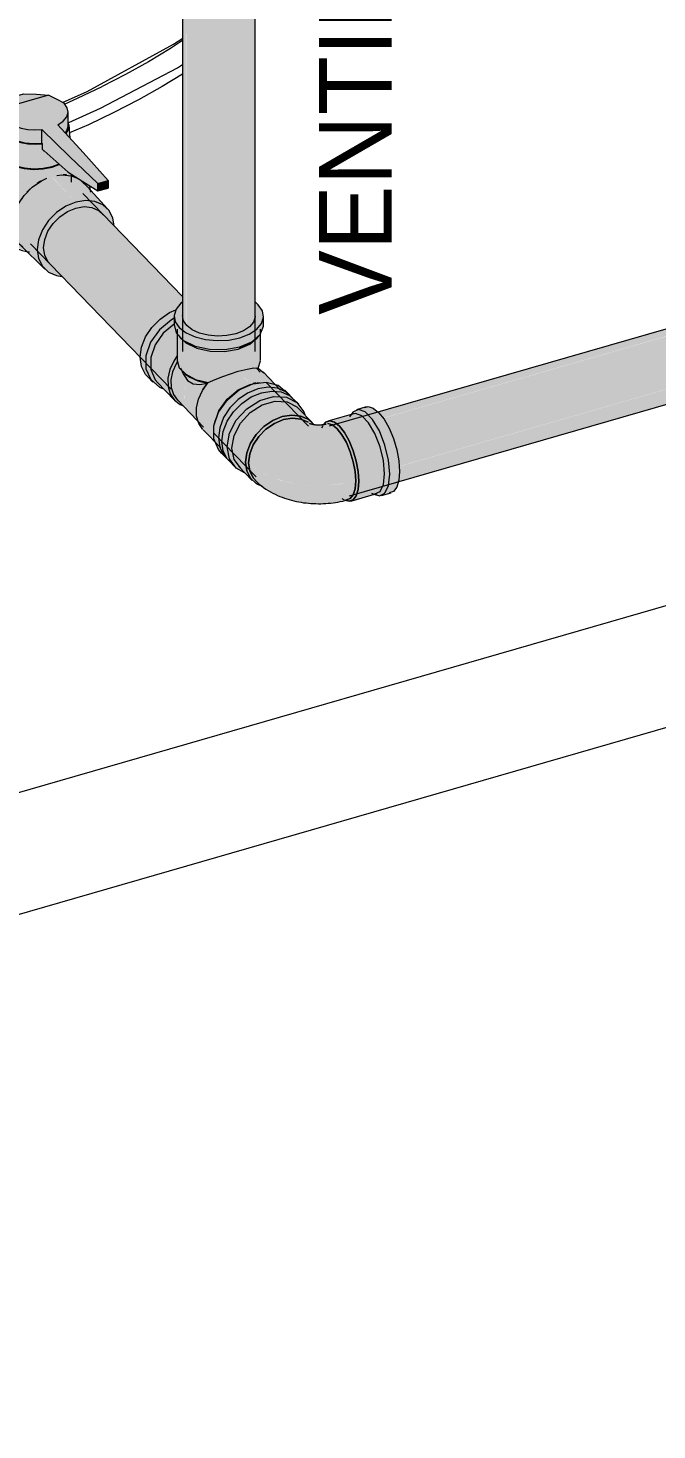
# Model space of a CAD drawing. Header units: metres. Extents: x -0.9 to 62, y -37.3 to 60.
# Drawn here: x 35.05 to 35.483, y 41.475 to 42.44 of the extents above; entities that cross this region are included whole.
import ezdxf

# ---------------------------------------------------------------- set-up
doc = ezdxf.new("R2010")
doc.units = ezdxf.units.M
doc.layers.add('A-FLOR', color=7, linetype='Continuous', lineweight=9, true_color=0x007f00)
for name, color, linetype, lineweight in [('G-ANNO-TEXT', 7, 'Continuous', 5), ('P-PIPE', 7, 'Continuous', 5), ('P-SANR-FIXT', 7, 'Continuous', 5)]:
    doc.layers.add(name, color=color, linetype=linetype, lineweight=lineweight)
doc.styles.add('Century Gothic_2', font='GOTHIC.TTF', dxfattribs={"height": 0.05})

# ---------------------------------------------------------------- blocks, each defined once
blk = doc.blocks.new('Joelho 45_90 - Agua Fria_Soldavel - MEP - Tigre - Standard-V36-3D_DT_05')
at = {"layer": 'P-PIPE', "true_color": 0x69503c}
for points in [[(12.17727, 42.15183), (12.17891, 42.16111), (12.18432, 42.17097), (12.19086, 42.17806), (12.19973, 42.18369), (12.20949, 42.1864), (12.2186, 42.18564), (12.22459, 42.18291), (12.21978, 42.18725), (12.2136, 42.18964), (12.207, 42.19006), (12.2006, 42.18893), (12.19386, 42.18613), (12.18645, 42.18077), (12.18136, 42.17542), (12.17734, 42.16923), (12.17455, 42.16136), (12.17376, 42.15546), (12.17709, 42.15202)], [(12.18053, 42.15092), (12.18221, 42.15986), (12.18645, 42.16805), (12.19386, 42.17578), (12.20145, 42.1806), (12.21075, 42.18312), (12.21907, 42.1824), (12.22562, 42.1789), (12.23037, 42.17396), (12.22967, 42.17632), (12.22525, 42.18228), (12.21757, 42.18595), (12.20917, 42.18642), (12.19958, 42.18359), (12.19048, 42.17765), (12.18319, 42.16939), (12.17876, 42.16028), (12.17749, 42.15177), (12.18032, 42.15098)], [(12.18988, 42.14126), (12.19079, 42.14783), (12.19386, 42.15513), (12.19801, 42.16109), (12.2026, 42.16573), (12.20949, 42.17021), (12.21521, 42.17257), (12.22273, 42.17355), (12.2283, 42.17283), (12.23336, 42.1705), (12.23297, 42.17125), (12.22517, 42.17932), (12.21784, 42.18272), (12.20949, 42.18292), (12.20145, 42.1806), (12.19295, 42.1751), (12.18609, 42.16736), (12.18205, 42.15956), (12.18053, 42.15092), (12.18941, 42.14174)], [(12.28925, 42.13298), (12.29588, 42.1349), (12.295, 42.14415), (12.29377, 42.15039), (12.29138, 42.15814), (12.28754, 42.16666), (12.28459, 42.17159), (12.28113, 42.1758), (12.27737, 42.1786), (12.27431, 42.17949), (12.2677, 42.17756), (12.27263, 42.17551), (12.27799, 42.16957), (12.28206, 42.16271), (12.28588, 42.15301), (12.28842, 42.14225), (12.28923, 42.13323)], [(12.192, 42.14082), (12.19317, 42.14783), (12.19595, 42.15423), (12.19958, 42.15949), (12.20416, 42.16409), (12.20988, 42.16796), (12.21711, 42.17068), (12.22221, 42.17152), (12.22845, 42.17073), (12.2346, 42.16772), (12.2355, 42.16741), (12.23655, 42.16748), (12.23267, 42.17092), (12.22787, 42.17302), (12.22093, 42.17351), (12.21446, 42.17226), (12.20757, 42.16913), (12.202, 42.16514), (12.1973, 42.16037), (12.19282, 42.15306), (12.19064, 42.14694), (12.18988, 42.14126), (12.19075, 42.14108)], [(12.24534, 42.12508), (12.25784, 42.12664), (12.26573, 42.12841), (12.26489, 42.13695), (12.26345, 42.1435), (12.26149, 42.14958), (12.25858, 42.15608), (12.25517, 42.16155), (12.25235, 42.16481), (12.24975, 42.16688), (12.24627, 42.16771), (12.23967, 42.16699), (12.23497, 42.16749), (12.23121, 42.16952), (12.22787, 42.17093), (12.22176, 42.17144), (12.21483, 42.17001), (12.20865, 42.16715), (12.20385, 42.16383), (12.19852, 42.15814), (12.19522, 42.15312), (12.19282, 42.14694), (12.192, 42.14082), (12.19848, 42.13563), (12.207, 42.13122), (12.21644, 42.12804), (12.22626, 42.12604), (12.23519, 42.1251), (12.24158, 42.12509)], [(12.26794, 42.12812), (12.26723, 42.13612), (12.26565, 42.14362), (12.26401, 42.14914), (12.26038, 42.15733), (12.25756, 42.16211), (12.25432, 42.16612), (12.25107, 42.16872), (12.24784, 42.16966), (12.24506, 42.16871), (12.24441, 42.16744), (12.24669, 42.16777), (12.25016, 42.16655), (12.25378, 42.16331), (12.257, 42.1589), (12.26004, 42.15307), (12.26218, 42.14775), (12.26415, 42.14087), (12.26544, 42.13266), (12.26583, 42.1284), (12.26748, 42.12818)], [(12.26794, 42.12812), (12.28561, 42.13323), (12.28471, 42.14268), (12.28176, 42.15371), (12.27855, 42.16155), (12.27425, 42.1686), (12.26989, 42.17311), (12.26551, 42.17477), (12.24784, 42.16966), (12.25151, 42.16837), (12.25454, 42.16595), (12.25801, 42.16155), (12.2618, 42.15445), (12.26428, 42.14822), (12.26623, 42.1415), (12.26748, 42.1348), (12.26782, 42.12988)], [(12.28925, 42.13298), (12.28838, 42.14268), (12.28522, 42.15471), (12.28114, 42.16426), (12.2772, 42.17079), (12.27221, 42.17584), (12.26768, 42.17757), (12.26373, 42.17561), (12.26281, 42.17399), (12.26551, 42.17477), (12.26989, 42.1731), (12.27454, 42.1683), (12.27949, 42.15946), (12.28248, 42.15189), (12.2849, 42.14123), (12.28561, 42.13323), (12.28838, 42.13304)], [(12.18363, 42.13712), (12.1788, 42.14403), (12.17709, 42.15202), (12.17382, 42.15509), (12.17469, 42.14906), (12.17786, 42.14316), (12.18354, 42.13722)], [(12.1894, 42.1342), (12.18532, 42.13875), (12.18205, 42.14316), (12.18032, 42.15098), (12.17727, 42.15182), (12.1793, 42.14297), (12.18389, 42.13699), (12.18825, 42.13479)], [(12.19328, 42.13024), (12.19075, 42.1353), (12.18988, 42.14126), (12.18057, 42.15072), (12.18205, 42.14316), (12.18667, 42.13699), (12.19314, 42.13038)], [(12.20179, 42.12447), (12.19692, 42.12871), (12.19491, 42.131), (12.19269, 42.13607), (12.192, 42.14082), (12.18991, 42.14107), (12.19081, 42.13517), (12.19386, 42.12969), (12.1973, 42.12644), (12.2015, 42.1246)], [(12.24031, 42.1127), (12.25151, 42.11365), (12.26124, 42.11591), (12.26201, 42.11618), (12.26409, 42.11899), (12.26539, 42.12417), (12.26555, 42.12837), (12.25584, 42.1262), (12.24534, 42.12508), (12.23217, 42.12538), (12.22176, 42.12682), (12.2143, 42.12853), (12.20401, 42.13258), (12.19726, 42.13648), (12.192, 42.14082), (12.19311, 42.1346), (12.19575, 42.12986), (12.20075, 42.12531), (12.20586, 42.12158), (12.21119, 42.11877), (12.21641, 42.11662), (12.22604, 42.11408), (12.23062, 42.11333), (12.23676, 42.1128), (12.24, 42.11271)], [(12.26124, 42.11426), (12.27891, 42.11938), (12.28248, 42.12105), (12.28481, 42.12586), (12.28561, 42.13323), (12.26794, 42.12812), (12.2673, 42.12179), (12.26573, 42.11745), (12.26401, 42.11521), (12.26201, 42.11453)], [(12.28206, 42.11811), (12.28594, 42.12003), (12.28847, 42.12592), (12.28925, 42.13298), (12.28559, 42.13298), (12.28481, 42.12586), (12.28243, 42.12103), (12.27891, 42.11938), (12.2815, 42.11834)], [(12.28206, 42.11811), (12.29167, 42.12105), (12.29395, 42.12402), (12.29548, 42.12995), (12.29588, 42.1349), (12.28925, 42.13298), (12.28829, 42.12488), (12.28588, 42.11991), (12.28248, 42.11831)], [(12.26124, 42.11426), (12.26407, 42.11528), (12.26634, 42.11862), (12.26757, 42.12346), (12.26794, 42.12812), (12.26571, 42.12812), (12.26512, 42.12238), (12.26357, 42.1182), (12.26191, 42.11614), (12.25878, 42.11498), (12.26038, 42.11451)]]:
    blk.add_hatch(color=27, dxfattribs=at).paths.add_polyline_path(points)
at = {"layer": 'P-PIPE'}
for p, q in [((12.22654, 42.18108), (12.22304, 42.18471)), ((12.23579, 42.16851), (12.22644, 42.17817)), ((12.27295, 42.1793), (12.26632, 42.17738)), ((12.26426, 42.1746), (12.24658, 42.16948)), ((12.26326, 42.17504), (12.26141, 42.17242)), ((12.24311, 42.1663), (12.24221, 42.16459)), ((12.17885, 42.14193), (12.18236, 42.13831)), ((12.18527, 42.13832), (12.19462, 42.12866)), ((12.28341, 42.1183), (12.29004, 42.12022)), ((12.25619, 42.11625), (12.25787, 42.11528)), ((12.2625, 42.11444), (12.28018, 42.11955)), ((12.2766, 42.11987), (12.27958, 42.11865))]:
    blk.add_line(p, q, dxfattribs=at)
for points in [[(12.17376, 42.15546, 0), (12.17469, 42.16239, 0), (12.1774, 42.16939, 0), (12.18172, 42.17597, 0), (12.18735, 42.18169, 0), (12.19391, 42.18616, 0), (12.20094, 42.18907, 0), (12.20798, 42.19023, 0), (12.21453, 42.18955, 0), (12.22016, 42.18709, 0), (12.22443, 42.18306, 0)], [(12.17727, 42.15183, 0), (12.17891, 42.16111, 0), (12.18363, 42.17022, 0), (12.19086, 42.17806, 0), (12.19973, 42.18369, 0), (12.20917, 42.18642, 0), (12.21804, 42.18593, 0), (12.22527, 42.18227, 0), (12.22999, 42.17589, 0), (12.23066, 42.1741, 0)], [(12.18053, 42.15092, 0), (12.18205, 42.15956, 0), (12.18645, 42.16805, 0), (12.19319, 42.17536, 0), (12.20145, 42.1806, 0), (12.21025, 42.18314, 0), (12.21851, 42.18268, 0), (12.22525, 42.17928, 0), (12.22678, 42.17781, 0)], [(12.27201, 42.17891, 0), (12.27431, 42.17949, 0), (12.27777, 42.17848, 0), (12.2815, 42.17551, 0), (12.28522, 42.17079, 0), (12.28869, 42.16463, 0), (12.29167, 42.15746, 0), (12.29395, 42.14977, 0), (12.29539, 42.14207, 0), (12.29588, 42.1349, 0)], [(12.18988, 42.14126, 0), (12.19075, 42.14772, 0), (12.19328, 42.15423, 0), (12.1973, 42.16037, 0), (12.20254, 42.1657, 0), (12.20865, 42.16986, 0), (12.21521, 42.17257, 0), (12.22176, 42.17365, 0), (12.22787, 42.17302, 0), (12.23311, 42.17073, 0), (12.23689, 42.16725, 0)], [(12.23692, 42.1672, 0), (12.23311, 42.17073, 0), (12.22787, 42.17302, 0), (12.22176, 42.17365, 0), (12.21521, 42.17257, 0), (12.20865, 42.16986, 0), (12.20254, 42.1657, 0), (12.1973, 42.16037, 0), (12.19328, 42.15423, 0), (12.19075, 42.14772, 0), (12.18988, 42.14126, 0)], [(12.23297, 42.16874, 0), (12.228, 42.17092, 0), (12.22221, 42.17152, 0), (12.216, 42.1705, 0), (12.20979, 42.16792, 0), (12.204, 42.16398, 0), (12.19903, 42.15893, 0), (12.19522, 42.15312, 0), (12.19282, 42.14694, 0), (12.192, 42.14082, 0)], [(12.192, 42.14082, 0), (12.19282, 42.14694, 0), (12.19522, 42.15312, 0), (12.19903, 42.15893, 0), (12.204, 42.16398, 0), (12.20979, 42.16792, 0), (12.216, 42.1705, 0), (12.22221, 42.17152, 0), (12.228, 42.17092, 0), (12.23297, 42.16874, 0)], [(12.24391, 42.16756, 0), (12.24506, 42.16871, 0), (12.24784, 42.16966, 0), (12.25107, 42.16872, 0), (12.25454, 42.16595, 0), (12.25801, 42.16155, 0), (12.26124, 42.15582, 0), (12.26401, 42.14914, 0), (12.26614, 42.14197, 0), (12.26748, 42.1348, 0), (12.26794, 42.12812, 0)], [(12.26794, 42.12812, 0), (12.26748, 42.1348, 0), (12.26614, 42.14197, 0), (12.26401, 42.14914, 0), (12.26124, 42.15582, 0), (12.25801, 42.16155, 0), (12.25454, 42.16595, 0), (12.25107, 42.16872, 0), (12.24784, 42.16966, 0), (12.24506, 42.16871, 0), (12.24395, 42.1676, 0)], [(12.28925, 42.13298, 0), (12.28838, 42.14268, 0), (12.28588, 42.15301, 0), (12.28206, 42.16271, 0), (12.27737, 42.17062, 0), (12.27237, 42.17578, 0), (12.26768, 42.17757, 0), (12.26385, 42.17577, 0), (12.26326, 42.17504, 0)], [(12.28561, 42.13323, 0), (12.28481, 42.14227, 0), (12.28248, 42.15189, 0), (12.27891, 42.16093, 0), (12.27454, 42.1683, 0), (12.26989, 42.17311, 0), (12.26551, 42.17477, 0), (12.26369, 42.17439, 0)], [(12.23386, 42.168, 0), (12.23389, 42.16799, 0), (12.23396, 42.16796, 0), (12.23408, 42.16791, 0), (12.23424, 42.16784, 0), (12.23445, 42.16777, 0), (12.23469, 42.16769, 0), (12.23497, 42.1676, 0), (12.23528, 42.16752, 0), (12.23563, 42.16743, 0), (12.236, 42.16735, 0), (12.2364, 42.16727, 0), (12.23682, 42.1672, 0), (12.23726, 42.16713, 0), (12.23772, 42.16708, 0), (12.23819, 42.16703, 0), (12.23868, 42.16699, 0), (12.23917, 42.16696, 0), (12.23967, 42.16694, 0), (12.24017, 42.16694, 0), (12.24067, 42.16694, 0), (12.24117, 42.16696, 0), (12.24167, 42.16698, 0), (12.24215, 42.16702, 0), (12.24263, 42.16707, 0), (12.24309, 42.16712, 0), (12.24353, 42.16719, 0), (12.24396, 42.16726, 0), (12.24436, 42.16733, 0), (12.24474, 42.16742, 0), (12.24509, 42.1675, 0), (12.24541, 42.16759, 0), (12.24549, 42.16761, 0)], [(12.26573, 42.12841, 0), (12.2653, 42.13474, 0), (12.26403, 42.14153, 0), (12.26201, 42.14833, 0), (12.25938, 42.15466, 0), (12.25632, 42.16009, 0), (12.25303, 42.16426, 0), (12.24975, 42.16688, 0), (12.24669, 42.16777, 0)], [(12.24669, 42.16777, 0), (12.24975, 42.16688, 0), (12.25303, 42.16426, 0), (12.25632, 42.16009, 0), (12.25938, 42.15466, 0), (12.26201, 42.14833, 0), (12.26403, 42.14153, 0), (12.2653, 42.13474, 0), (12.26573, 42.12841, 0)], [(12.17966, 42.14115, 0), (12.1774, 42.14364, 0), (12.17469, 42.14906, 0), (12.17376, 42.15546, 0)], [(12.18924, 42.13396, 0), (12.18363, 42.13712, 0), (12.17891, 42.1435, 0), (12.17727, 42.15183, 0)], [(12.18645, 42.13722, 0), (12.18205, 42.14316, 0), (12.18053, 42.15092, 0)], [(12.20173, 42.12437, 0), (12.1973, 42.12644, 0), (12.19328, 42.13024, 0), (12.19075, 42.1353, 0), (12.18988, 42.14126, 0)], [(12.18988, 42.14126, 0), (12.19075, 42.1353, 0), (12.19328, 42.13024, 0), (12.1973, 42.12644, 0), (12.20174, 42.12437, 0)], [(12.192, 42.14082, 0), (12.19282, 42.13517, 0), (12.19522, 42.13038, 0)], [(12.19802, 42.12751, 0), (12.19522, 42.13038, 0), (12.19282, 42.13517, 0), (12.192, 42.14082, 0)], [(12.27851, 42.11917, 0), (12.28206, 42.11811, 0), (12.28588, 42.11991, 0), (12.28838, 42.12508, 0), (12.28925, 42.13298, 0)], [(12.27891, 42.11938, 0), (12.28248, 42.12105, 0), (12.28481, 42.12586, 0), (12.28561, 42.13323, 0)], [(12.29588, 42.1349, 0), (12.29539, 42.12874, 0), (12.29395, 42.12402, 0), (12.29167, 42.12105, 0), (12.28869, 42.12003, 0)], [(12.19649, 42.12888, 0), (12.19794, 42.12746, 0), (12.19941, 42.12613, 0), (12.20091, 42.1249, 0), (12.20243, 42.12375, 0), (12.20397, 42.12268, 0), (12.20552, 42.12169, 0), (12.20709, 42.12076, 0), (12.20866, 42.1199, 0), (12.21025, 42.1191, 0), (12.21185, 42.11836, 0), (12.21346, 42.11767, 0), (12.21507, 42.11704, 0), (12.2167, 42.11645, 0), (12.21833, 42.11591, 0), (12.21997, 42.11542, 0), (12.22161, 42.11497, 0), (12.22327, 42.11456, 0), (12.22492, 42.11419, 0), (12.22659, 42.11386, 0), (12.22826, 42.11358, 0), (12.22993, 42.11333, 0), (12.23161, 42.11312, 0), (12.2333, 42.11295, 0), (12.23498, 42.11282, 0), (12.23667, 42.11272, 0), (12.23836, 42.11266, 0), (12.24005, 42.11264, 0), (12.24174, 42.11265, 0), (12.24342, 42.1127, 0), (12.24511, 42.11279, 0), (12.2468, 42.11292, 0), (12.24848, 42.11308, 0), (12.25016, 42.11328, 0), (12.25184, 42.11352, 0), (12.25351, 42.1138, 0), (12.25517, 42.11412, 0), (12.25683, 42.11448, 0), (12.25849, 42.11488, 0), (12.26013, 42.11532, 0), (12.26058, 42.11545, 0)], [(12.26794, 42.12812, 0), (12.26748, 42.12238, 0), (12.26614, 42.11798, 0), (12.26401, 42.11521, 0), (12.26124, 42.11426, 0), (12.2584, 42.115, 0)], [(12.2584, 42.115, 0), (12.26124, 42.11426, 0), (12.26401, 42.11521, 0), (12.26614, 42.11798, 0), (12.26748, 42.12238, 0), (12.26794, 42.12812, 0)], [(12.25938, 42.11528, 0), (12.26201, 42.11618, 0), (12.26403, 42.1188, 0), (12.2653, 42.12297, 0), (12.26573, 42.12841, 0)], [(12.26573, 42.12841, 0), (12.2653, 42.12297, 0), (12.26403, 42.1188, 0), (12.26201, 42.11618, 0), (12.25938, 42.11528, 0)]]:
    blk.add_polyline3d(points, dxfattribs=at)
blk = doc.blocks.new('Te_Reducao - Agua Fria_Soldavel - MEP - Tigre - Standard-V37-3D_DT_05')
at = {"layer": 'P-PIPE', "true_color": 0x69503c}
for points in [[(12.12472, 42.19807), (12.12149, 42.20554), (12.12149, 42.21448), (12.12471, 42.22382), (12.13116, 42.23274), (12.13946, 42.23949), (12.14086, 42.24013), (12.141, 42.24277), (12.142, 42.24599), (12.13677, 42.24357), (12.13056, 42.23913), (12.12471, 42.23279), (12.12121, 42.22744), (12.11836, 42.21942), (12.11757, 42.21351), (12.11849, 42.20712), (12.12149, 42.2014), (12.1231, 42.19974)], [(12.17046, 42.22491), (12.17845, 42.22532), (12.18597, 42.22685), (12.19287, 42.22963), (12.19764, 42.23277), (12.20098, 42.23676), (12.20232, 42.24109), (12.20157, 42.24545), (12.19877, 42.24957), (12.19657, 42.25126), (12.19654, 42.24109), (12.19548, 42.23768), (12.19252, 42.23428), (12.1886, 42.23169), (12.18328, 42.22963), (12.176, 42.22832), (12.16923, 42.22818), (12.16254, 42.22907), (12.15686, 42.23078), (12.15327, 42.23241), (12.14906, 42.23595), (12.14722, 42.23866), (12.14661, 42.2435), (12.14661, 42.25134), (12.14494, 42.24992), (12.142, 42.24599), (12.14086, 42.24233), (12.14174, 42.23777), (12.14454, 42.23374), (12.14964, 42.23), (12.15541, 42.22743), (12.16423, 42.22549), (12.16791, 42.22515)], [(12.13304, 42.19239), (12.12772, 42.19796), (12.12472, 42.20554), (12.12478, 42.21344), (12.12775, 42.22199), (12.13338, 42.22998), (12.14086, 42.23654), (12.14086, 42.24013), (12.13878, 42.23911), (12.13023, 42.23163), (12.12467, 42.22368), (12.12149, 42.21448), (12.12175, 42.20493), (12.12484, 42.19796), (12.13122, 42.19286)], [(12.17581, 42.21878), (12.18597, 42.22074), (12.18597, 42.22685), (12.17717, 42.22525), (12.17046, 42.22491), (12.16164, 42.22587), (12.15524, 42.22747), (12.14906, 42.23027), (12.14441, 42.23385), (12.14158, 42.23817), (12.14086, 42.24138), (12.141, 42.2355), (12.14261, 42.22998), (12.14781, 42.22486), (12.15636, 42.22094), (12.16558, 42.21898), (12.17552, 42.21878)], [(12.18597, 42.22057), (12.19505, 42.22472), (12.20024, 42.22951), (12.20232, 42.23554), (12.20232, 42.24109), (12.20098, 42.23676), (12.19764, 42.23277), (12.19252, 42.22939), (12.18597, 42.22685), (12.18597, 42.22074)], [(12.16419, 42.1961), (12.17527, 42.20057), (12.18499, 42.20418), (12.18499, 42.21907), (12.17424, 42.21743), (12.16419, 42.21791), (12.15547, 42.22009), (12.1485, 42.2238), (12.14296, 42.22925), (12.14307, 42.21089), (12.14474, 42.20593), (12.14898, 42.20164), (12.15636, 42.19804), (12.16404, 42.19613)], [(12.18499, 42.20379), (12.19369, 42.20576), (12.19737, 42.20607), (12.19865, 42.20608), (12.20024, 42.21112), (12.20008, 42.2291), (12.19657, 42.22566), (12.19252, 42.22227), (12.18499, 42.21878), (12.18499, 42.20418)], [(12.17552, 42.2174), (12.18499, 42.21907), (12.18597, 42.22057), (12.17552, 42.21878), (12.16419, 42.2192), (12.15467, 42.22147), (12.14754, 42.22486), (12.14959, 42.223), (12.15636, 42.21965), (12.16558, 42.2176), (12.17424, 42.21743)], [(12.18499, 42.21907), (12.19284, 42.22241), (12.19551, 42.22512), (12.1944, 42.22415), (12.18597, 42.22057)], [(12.14673, 42.18032), (12.14206, 42.18552), (12.14027, 42.1882), (12.13882, 42.19331), (12.13887, 42.19901), (12.13977, 42.20349), (12.14294, 42.21019), (12.14307, 42.21089), (12.14294, 42.21198), (12.14294, 42.21414), (12.14052, 42.21064), (12.13772, 42.20406), (12.1366, 42.19792), (12.13688, 42.19262), (12.13865, 42.18754), (12.14123, 42.18386), (12.1454, 42.1808)], [(12.15124, 42.17571), (12.14871, 42.18018), (12.14763, 42.18552), (12.14813, 42.19153), (12.15002, 42.19736), (12.1462, 42.20416), (12.14603, 42.20454), (12.14432, 42.20658), (12.14318, 42.21053), (12.14176, 42.20811), (12.13977, 42.20349), (12.13865, 42.19792), (12.13885, 42.19262), (12.14037, 42.1879), (12.14315, 42.18399), (12.15114, 42.17581)], [(12.15848, 42.19474), (12.16328, 42.19571), (12.15636, 42.1976), (12.15173, 42.19968), (12.14759, 42.20286), (12.14634, 42.20385), (12.14807, 42.20055), (12.15028, 42.1972), (12.15388, 42.19506), (12.1583, 42.19475)], [(12.15744, 42.16925), (12.1563, 42.17397), (12.15644, 42.17964), (12.15783, 42.18524), (12.16045, 42.19084), (12.16374, 42.1956), (12.15724, 42.19482), (12.15388, 42.19506), (12.15002, 42.19736), (12.14801, 42.1906), (12.14776, 42.18484), (12.14871, 42.18018), (12.15124, 42.17571), (12.15632, 42.17042)], [(12.16374, 42.1956), (12.16404, 42.19613), (12.15458, 42.19876), (12.14898, 42.20161), (12.15267, 42.19926), (12.15848, 42.1969), (12.16328, 42.19571)], [(12.16908, 42.1552), (12.16816, 42.15732), (12.16838, 42.16712), (12.16969, 42.17113), (12.1719, 42.17707), (12.17746, 42.18483), (12.18563, 42.19137), (12.19353, 42.19497), (12.18486, 42.20375), (12.17424, 42.2002), (12.16419, 42.1961), (12.15979, 42.18954), (12.15757, 42.18469), (12.15623, 42.17871), (12.15654, 42.17228), (12.15784, 42.16791), (12.16164, 42.16275), (12.16816, 42.15613)], [(12.21013, 42.1949), (12.20219, 42.20312), (12.19864, 42.20606), (12.19549, 42.20604), (12.1886, 42.20471), (12.18499, 42.20379), (12.19353, 42.19497), (12.19786, 42.19564), (12.20488, 42.19625), (12.20961, 42.19503)], [(12.16816, 42.16626), (12.17159, 42.17589), (12.17799, 42.18465), (12.18632, 42.19135), (12.19493, 42.19528), (12.19277, 42.19462), (12.18432, 42.19056), (12.17693, 42.1842), (12.17139, 42.17604), (12.16831, 42.16683)], [(12.17719, 42.14405), (12.17469, 42.14906), (12.17378, 42.15561), (12.17469, 42.16239), (12.17795, 42.17022), (12.18238, 42.17664), (12.18739, 42.18171), (12.19391, 42.18616), (12.202, 42.18924), (12.20857, 42.19016), (12.21521, 42.18925), (12.22053, 42.18673), (12.21688, 42.19001), (12.21155, 42.19219), (12.20547, 42.19281), (12.19844, 42.19166), (12.19028, 42.18798), (12.18394, 42.18335), (12.17863, 42.17767), (12.17469, 42.17143), (12.17205, 42.16395), (12.17135, 42.15742), (12.17245, 42.15112), (12.17527, 42.14587), (12.17664, 42.14458)], [(12.22197, 42.18559), (12.21645, 42.19091), (12.21196, 42.19442), (12.20345, 42.19632), (12.19515, 42.19505), (12.19853, 42.19167), (12.20633, 42.19273), (12.21263, 42.19187), (12.21808, 42.18928), (12.22188, 42.18568)]]:
    blk.add_hatch(color=27, dxfattribs=at).paths.add_polyline_path(points)
h = blk.add_hatch(color=27, dxfattribs=at)
h.paths.add_polyline_path([(12.14106, 42.18399), (12.1382, 42.1882), (12.13667, 42.19397), (12.13668, 42.19941), (12.13836, 42.20593), (12.14123, 42.21173), (12.14294, 42.21414), (12.14277, 42.22981), (12.14233, 42.23026), (12.14086, 42.23605), (12.14086, 42.23623), (12.13338, 42.22998), (12.12773, 42.22196), (12.12472, 42.21285), (12.12472, 42.20492), (12.12772, 42.19796), (12.14037, 42.18471)])
h.paths.add_polyline_path([(12.14661, 42.22575), (12.14655, 42.2259), (12.14659, 42.22576)])
h = blk.add_hatch(color=27, dxfattribs=at)
h.paths.add_polyline_path([(12.1749, 42.14623), (12.17218, 42.15165), (12.17137, 42.15887), (12.17225, 42.16515), (12.17529, 42.17257), (12.17987, 42.17922), (12.18486, 42.18429), (12.19218, 42.18907), (12.19844, 42.19166), (12.19493, 42.19528), (12.18485, 42.19038), (12.17686, 42.18335), (12.17139, 42.1756), (12.16816, 42.16626), (12.16816, 42.15732), (12.17139, 42.14985), (12.17469, 42.14644)])
h.paths.add_polyline_path([(12.16859, 42.16376), (12.16859, 42.16376), (12.1691, 42.16376)])
at = {"layer": 'P-PIPE'}
for p, q in [((12.14084, 42.24171), (12.14084, 42.23543)), ((12.20234, 42.23543), (12.20234, 42.24171)), ((12.14294, 42.23291), (12.14294, 42.21123)), ((12.14424, 42.22775), (12.14611, 42.22576)), ((12.19707, 42.22576), (12.19894, 42.22775)), ((12.20024, 42.21123), (12.20024, 42.23291)), ((12.19864, 42.20606), (12.20024, 42.21112)), ((12.12265, 42.19999), (12.12616, 42.19636)), ((12.14525, 42.20621), (12.1476, 42.20105)), ((12.14723, 42.20194), (12.15002, 42.19736)), ((12.14817, 42.20221), (12.1494, 42.20125)), ((12.20013, 42.2032), (12.1974, 42.20602)), ((12.19759, 42.20546), (12.19794, 42.20621)), ((12.19864, 42.20606), (12.20255, 42.20282)), ((12.21411, 42.19091), (12.202, 42.20342)), ((12.12907, 42.19638), (12.14118, 42.18386)), ((12.16087, 42.19152), (12.16374, 42.1956)), ((12.1624, 42.19384), (12.16218, 42.19354)), ((12.19493, 42.19534), (12.19963, 42.19603)), ((12.19682, 42.19576), (12.19528, 42.19542)), ((12.22053, 42.18729), (12.21702, 42.19092)), ((12.14306, 42.18408), (12.15208, 42.17476)), ((12.15208, 42.17476), (12.16111, 42.16543)), ((12.16904, 42.17002), (12.16865, 42.1685)), ((12.16083, 42.16357), (12.17294, 42.15105)), ((12.17283, 42.14814), (12.17634, 42.14452))]:
    blk.add_line(p, q, dxfattribs=at)
for points in [[(12.12361, 42.19908, 0), (12.12121, 42.20169, 0), (12.11849, 42.20712, 0), (12.11757, 42.21351, 0), (12.11849, 42.22045, 0), (12.12121, 42.22744, 0), (12.12553, 42.23402, 0), (12.13116, 42.23974, 0), (12.13771, 42.24421, 0), (12.14194, 42.24617, 0)], [(12.14651, 42.25143, 0), (12.14555, 42.25064, 0), (12.1422, 42.24665, 0), (12.14086, 42.24233, 0), (12.14162, 42.23796, 0), (12.14441, 42.23385, 0), (12.14906, 42.23027, 0), (12.15524, 42.22747, 0), (12.16254, 42.22564, 0), (12.17046, 42.22491, 0), (12.17845, 42.22532, 0), (12.18597, 42.22685, 0)], [(12.18597, 42.22685, 0), (12.19252, 42.22939, 0), (12.19764, 42.23277, 0), (12.20098, 42.23676, 0), (12.20232, 42.24109, 0), (12.20157, 42.24545, 0), (12.19877, 42.24957, 0), (12.19679, 42.25134, 0)], [(12.14081, 42.24036, 0), (12.13896, 42.23926, 0), (12.13078, 42.23242, 0), (12.12471, 42.22382, 0), (12.12149, 42.21448, 0), (12.12149, 42.20554, 0), (12.12472, 42.19807, 0), (12.13078, 42.19297, 0), (12.13287, 42.19207, 0)], [(12.14085, 42.23625, 0), (12.13338, 42.22998, 0), (12.12773, 42.22196, 0), (12.12472, 42.21326, 0), (12.12472, 42.20493, 0), (12.12772, 42.19796, 0), (12.12957, 42.19588, 0)], [(12.14086, 42.23605, 0), (12.14233, 42.23026, 0), (12.14732, 42.2251, 0), (12.15525, 42.22119, 0), (12.16514, 42.21899, 0), (12.17581, 42.21878, 0), (12.18597, 42.22057, 0)], [(12.18328, 42.22963, 0), (12.17717, 42.22838, 0), (12.17067, 42.22805, 0), (12.16423, 42.22865, 0), (12.1583, 42.23013, 0), (12.15327, 42.23241, 0), (12.14949, 42.23532, 0), (12.14722, 42.23866, 0), (12.14661, 42.24221, 0)], [(12.19659, 42.2417, 0), (12.19657, 42.2412, 0), (12.19548, 42.23768, 0), (12.19277, 42.23444, 0), (12.1886, 42.23169, 0), (12.18328, 42.22963, 0)], [(12.14432, 42.22811, 0), (12.14898, 42.2233, 0), (12.15636, 42.21965, 0), (12.16558, 42.2176, 0), (12.17552, 42.2174, 0), (12.18499, 42.21907, 0)], [(12.18499, 42.21907, 0), (12.19284, 42.22241, 0), (12.19813, 42.22702, 0)], [(12.18597, 42.22057, 0), (12.1944, 42.22415, 0), (12.20008, 42.2291, 0), (12.20232, 42.2348, 0), (12.20234, 42.23542, 0)], [(12.14281, 42.21421, 0), (12.14063, 42.21089, 0), (12.13793, 42.20498, 0), (12.13658, 42.19901, 0), (12.13668, 42.19331, 0), (12.1382, 42.1882, 0), (12.14106, 42.18399, 0), (12.14511, 42.1809, 0), (12.14664, 42.18017, 0)], [(12.14307, 42.21058, 0), (12.14216, 42.20904, 0), (12.13977, 42.20349, 0), (12.13865, 42.19792, 0), (12.13885, 42.19262, 0), (12.14037, 42.1879, 0), (12.14312, 42.18402, 0)], [(12.14294, 42.21134, 0), (12.14441, 42.20627, 0), (12.1488, 42.20173, 0), (12.15564, 42.19822, 0), (12.16419, 42.1961, 0)], [(12.14876, 42.20177, 0), (12.15173, 42.19968, 0), (12.15724, 42.1972, 0), (12.16374, 42.1956, 0)], [(12.15002, 42.19736, 0), (12.15388, 42.19506, 0), (12.15848, 42.19474, 0), (12.16374, 42.1956, 0)], [(12.16419, 42.1961, 0), (12.16902, 42.19816, 0), (12.17424, 42.2002, 0), (12.17967, 42.20212, 0), (12.18499, 42.20379, 0)], [(12.18499, 42.20379, 0), (12.19117, 42.20536, 0), (12.19575, 42.20608, 0), (12.19864, 42.20606, 0)], [(12.16071, 42.16369, 0), (12.15784, 42.16791, 0), (12.15632, 42.17301, 0), (12.15623, 42.17871, 0), (12.15757, 42.18469, 0), (12.16028, 42.1906, 0), (12.16419, 42.1961, 0)], [(12.16374, 42.1956, 0), (12.16396, 42.19585, 0), (12.16419, 42.1961, 0)], [(12.17346, 42.14753, 0), (12.17139, 42.14985, 0), (12.16816, 42.15732, 0), (12.16816, 42.16626, 0), (12.17139, 42.1756, 0), (12.17746, 42.1842, 0), (12.18563, 42.19104, 0), (12.19493, 42.19528, 0)], [(12.16859, 42.16793, 0), (12.17159, 42.17663, 0), (12.17725, 42.18465, 0), (12.18486, 42.19102, 0), (12.19353, 42.19497, 0)], [(12.19844, 42.19166, 0), (12.1914, 42.18874, 0), (12.18485, 42.18428, 0), (12.17922, 42.17856, 0), (12.1749, 42.17197, 0), (12.17218, 42.16498, 0), (12.17126, 42.15805, 0), (12.17218, 42.15165, 0), (12.1749, 42.14623, 0), (12.17734, 42.14357, 0)], [(12.19493, 42.19528, 0), (12.20422, 42.19642, 0), (12.2124, 42.19431, 0), (12.21847, 42.18921, 0)], [(12.22223, 42.18523, 0), (12.22197, 42.18559, 0), (12.21766, 42.18967, 0), (12.21203, 42.19214, 0), (12.20547, 42.19281, 0), (12.19844, 42.19166, 0)]]:
    blk.add_polyline3d(points, dxfattribs=at)
blk = doc.blocks.new('AF_Registro Esfera VS Compacto - Soldável - 50 mm-V39-3D_DT_05')
at = {"layer": 'P-PIPE', "true_color": 0xce4f00}
for points in [[(12.02257, 42.38481), (12.05442, 42.39403), (12.04004, 42.39476), (12.03651, 42.39461), (12.02313, 42.39074), (12.0223, 42.38751), (12.02255, 42.38507)], [(12.08846, 42.33321), (12.09542, 42.33522), (12.0661, 42.36787), (12.0609, 42.37356), (12.065, 42.37659), (12.06695, 42.37899), (12.06789, 42.38215), (12.06695, 42.38586), (12.06493, 42.38853), (12.06004, 42.39131), (12.05442, 42.39403), (12.02257, 42.38481), (12.02408, 42.37929), (12.02508, 42.37672), (12.02862, 42.37409), (12.03136, 42.37266), (12.03754, 42.3709), (12.04224, 42.37028), (12.04714, 42.37022), (12.04988, 42.37038), (12.08244, 42.33892)], [(12.02508, 42.36722), (12.02508, 42.37672), (12.02306, 42.38272), (12.02235, 42.387), (12.02233, 42.38445), (12.02264, 42.3753), (12.024, 42.37008), (12.02499, 42.36745)], [(12.02334, 42.35026), (12.0244, 42.36703), (12.02225, 42.37041), (12.02167, 42.37315), (12.02065, 42.3561), (12.02144, 42.35304), (12.02289, 42.35091)], [(12.08846, 42.32799), (12.08846, 42.33321), (12.05747, 42.36296), (12.04988, 42.36999), (12.05014, 42.36063), (12.05028, 42.36019), (12.05068, 42.35623), (12.05576, 42.35173), (12.06896, 42.34023), (12.08807, 42.32824)], [(12.08846, 42.32799), (12.09542, 42.33024), (12.09542, 42.33522), (12.08846, 42.33321), (12.08846, 42.32824)]]:
    blk.add_hatch(color=32, dxfattribs=at).paths.add_polyline_path(points)
h = blk.add_hatch(color=32, dxfattribs=at)
h.paths.add_polyline_path([(12.04404, 42.36063), (12.04988, 42.36088), (12.04988, 42.37038), (12.04274, 42.37025), (12.03827, 42.37076), (12.03368, 42.37189), (12.03006, 42.37334), (12.02782, 42.3745), (12.02508, 42.37672), (12.02533, 42.36703), (12.02846, 42.36461), (12.03296, 42.36255), (12.04016, 42.36101), (12.04143, 42.36088)])
h.paths.add_polyline_path([(12.06586, 42.36814), (12.06695, 42.36949), (12.06789, 42.37356), (12.06789, 42.38215), (12.06695, 42.37899), (12.06457, 42.37606), (12.0609, 42.37356), (12.06539, 42.36865)])
at = {"layer": 'P-PIPE', "true_color": 0x69503c}
for points in [[(12.00741, 42.31964), (12.00659, 42.32853), (12.00789, 42.33666), (12.01173, 42.34492), (12.01866, 42.35304), (12.01998, 42.35441), (12.02009, 42.35743), (12.02071, 42.36018), (12.02167, 42.37374), (12.01715, 42.37824), (12.00999, 42.37519), (12.00289, 42.37), (11.99845, 42.3655), (11.99425, 42.35909), (11.99161, 42.35229), (11.99086, 42.34452), (11.99185, 42.33883), (11.99425, 42.33404), (12.00684, 42.32026)], [(12.02178, 42.37362), (12.02244, 42.3763), (12.02228, 42.37909), (12.01715, 42.37824), (12.02171, 42.37369)], [(12.03894, 42.28722), (12.0333, 42.29273), (12.03059, 42.29813), (12.02967, 42.30449), (12.03105, 42.31291), (12.03559, 42.32198), (12.04088, 42.32849), (12.04972, 42.33504), (12.05079, 42.33573), (12.04791, 42.3357), (12.0432, 42.33503), (12.03936, 42.33524), (12.03759, 42.335), (12.03177, 42.33593), (12.02793, 42.33745), (12.0267, 42.3378), (12.02261, 42.34147), (12.0206, 42.3444), (12.01998, 42.35013), (12.01977, 42.3539), (12.01767, 42.35226), (12.01134, 42.34407), (12.00775, 42.33576), (12.0066, 42.32799), (12.00791, 42.3166), (12.01228, 42.30593), (12.0165, 42.29979), (12.02162, 42.29513), (12.03059, 42.28962), (12.03651, 42.28766), (12.03867, 42.28727)], [(12.02289, 42.34093), (12.02289, 42.35013), (12.02048, 42.35418), (12.01998, 42.35708), (12.02027, 42.34657), (12.02083, 42.34407), (12.02286, 42.341)], [(12.04424, 42.34281), (12.05218, 42.34343), (12.0581, 42.34484), (12.06162, 42.34648), (12.06146, 42.34648), (12.05507, 42.3443), (12.04896, 42.34332), (12.0425, 42.34324), (12.03704, 42.34388), (12.03089, 42.34565), (12.02662, 42.34773), (12.02289, 42.35091), (12.02098, 42.3542), (12.02056, 42.35814), (12.02031, 42.35814), (12.02009, 42.35646), (12.02091, 42.35304), (12.02334, 42.34979), (12.02756, 42.34681), (12.03327, 42.34453), (12.03893, 42.3433), (12.04397, 42.34283)], [(12.03775, 42.33497), (12.04062, 42.33519), (12.04452, 42.33504), (12.04791, 42.3357), (12.05079, 42.33573), (12.06242, 42.3391), (12.06508, 42.34071), (12.06692, 42.34152), (12.06706, 42.34165), (12.06183, 42.34629), (12.05672, 42.34435), (12.04896, 42.34305), (12.04393, 42.34283), (12.03681, 42.34364), (12.03177, 42.3449), (12.02662, 42.34726), (12.02289, 42.35013), (12.02289, 42.34093), (12.02793, 42.33745), (12.03001, 42.33673), (12.03248, 42.33587), (12.03484, 42.33552), (12.03759, 42.335)], [(12.05028, 42.27616), (12.04764, 42.28143), (12.04687, 42.28867), (12.04764, 42.2944), (12.05028, 42.30121), (12.05504, 42.30819), (12.06093, 42.31385), (12.06634, 42.31753), (12.07318, 42.32036), (12.05672, 42.33761), (12.05027, 42.33527), (12.04858, 42.33427), (12.0432, 42.33059), (12.03759, 42.3249), (12.0333, 42.31835), (12.03048, 42.31052), (12.02975, 42.30392), (12.031, 42.29732), (12.0333, 42.29273), (12.04829, 42.2781)], [(12.09608, 42.31446), (12.0774, 42.3345), (12.07536, 42.33618), (12.07024, 42.33842), (12.06363, 42.33908), (12.05704, 42.33771), (12.05704, 42.3376), (12.07318, 42.32036), (12.08003, 42.32149), (12.0864, 42.32083), (12.09188, 42.31843)], [(12.06363, 42.26941), (12.05405, 42.27931), (12.05184, 42.28372), (12.05112, 42.28921), (12.05184, 42.29455), (12.05448, 42.3009), (12.05756, 42.30559), (12.06213, 42.31024), (12.06746, 42.31387), (12.07318, 42.31624), (12.0789, 42.31718), (12.08423, 42.31663), (12.08899, 42.31446), (12.09659, 42.3069), (12.09949, 42.3039), (12.09873, 42.30918), (12.09608, 42.31446), (12.09188, 42.31843), (12.0864, 42.32083), (12.07923, 42.32136), (12.07318, 42.32036), (12.06634, 42.31753), (12.05912, 42.31233), (12.05448, 42.30761), (12.0499, 42.30024), (12.04764, 42.2944), (12.04687, 42.28672), (12.04764, 42.28143), (12.05046, 42.27599), (12.05448, 42.27218), (12.06001, 42.26978), (12.06213, 42.26956)]]:
    blk.add_hatch(color=27, dxfattribs=at).paths.add_polyline_path(points)
at = {"layer": 'P-PIPE', "true_color": 0xce4f00}
h = blk.add_hatch(color=32, dxfattribs=at)
h.paths.add_polyline_path([(12.04521, 42.36019), (12.05007, 42.36069), (12.04949, 42.36086), (12.04404, 42.36063), (12.03758, 42.36137), (12.03208, 42.36296), (12.02753, 42.36533), (12.02499, 42.36745), (12.02318, 42.37266), (12.02229, 42.37567), (12.02171, 42.37293), (12.02233, 42.37), (12.02508, 42.36648), (12.0285, 42.36408), (12.03204, 42.36245), (12.03725, 42.36102), (12.04185, 42.36039), (12.04499, 42.3602)])
h.paths.add_polyline_path([(12.06629, 42.36766), (12.06786, 42.36997), (12.06864, 42.37266), (12.06789, 42.37584), (12.06765, 42.37186), (12.0668, 42.3693), (12.06586, 42.36814), (12.06616, 42.36781)])
h = blk.add_hatch(color=32, dxfattribs=at)
h.paths.add_polyline_path([(12.04426, 42.34308), (12.05218, 42.34372), (12.05817, 42.3452), (12.06141, 42.34666), (12.05041, 42.35654), (12.05019, 42.36049), (12.04426, 42.36024), (12.03784, 42.36091), (12.03479, 42.36155), (12.02966, 42.36347), (12.02656, 42.36528), (12.0244, 42.36703), (12.0235, 42.35013), (12.02794, 42.34699), (12.03296, 42.3449), (12.03893, 42.34357), (12.04424, 42.34308)])
h.paths.add_polyline_path([(12.06924, 42.36444), (12.0686, 42.37242), (12.06765, 42.3693), (12.06629, 42.36766), (12.06896, 42.36475)])
at = {"layer": 'P-PIPE', "true_color": 0x69503c}
h = blk.add_hatch(color=27, dxfattribs=at)
h.paths.add_polyline_path([(12.08292, 42.32886), (12.08244, 42.33174), (12.07682, 42.33504), (12.0827, 42.32911)])
h.paths.add_polyline_path([(12.07536, 42.33618), (12.06692, 42.34152), (12.06651, 42.34112), (12.06425, 42.3404), (12.06232, 42.33903), (12.06337, 42.33903), (12.06514, 42.33909), (12.06896, 42.33855), (12.07092, 42.33812), (12.07382, 42.33685)])
h = blk.add_hatch(color=27, dxfattribs=at)
h.paths.add_polyline_path([(12.07915, 42.33284), (12.07811, 42.33403), (12.0786, 42.33336), (12.07876, 42.33321)])
h.paths.add_polyline_path([(12.07382, 42.33685), (12.07262, 42.33764), (12.07249, 42.33743), (12.07318, 42.33713)])
at = {"layer": 'P-PIPE'}
for p, q in [((12.05442, 42.39403), (12.02257, 42.38481)), ((12.02313, 42.39074), (12.03727, 42.39483)), ((12.02225, 42.38698), (12.02225, 42.37563)), ((12.0679, 42.37303), (12.0679, 42.38253)), ((12.01715, 42.37824), (12.02219, 42.37924)), ((12.02169, 42.37355), (12.02049, 42.35711)), ((12.02225, 42.37562), (12.02233, 42.37771)), ((12.02508, 42.36722), (12.02508, 42.37672)), ((12.06932, 42.36435), (12.06865, 42.37355)), ((12.04988, 42.36088), (12.04988, 42.37038)), ((12.01997, 42.35436), (12.01871, 42.35325)), ((12.01997, 42.35657), (12.01997, 42.32425)), ((11.99533, 42.33272), (12.0113, 42.31525)), ((12.04897, 42.33462), (12.04658, 42.33314)), ((12.06686, 42.339), (12.06447, 42.33911)), ((12.07037, 42.33413), (12.07037, 42.33934)), ((12.07632, 42.33564), (12.08014, 42.3319)), ((12.0793, 42.33295), (12.07755, 42.33468)), ((12.095, 42.31577), (12.07904, 42.33325)), ((12.08846, 42.33321), (12.09542, 42.33522)), ((12.08846, 42.32799), (12.08846, 42.33321)), ((12.09542, 42.33522), (12.09542, 42.33001)), ((12.08846, 42.32799), (12.09542, 42.33001)), ((12.03589, 42.32263), (12.03414, 42.31989)), ((12.0342, 42.29161), (12.03565, 42.29015)), ((12.03507, 42.29069), (12.05202, 42.27416)), ((12.03679, 42.28923), (12.03507, 42.29069))]:
    blk.add_line(p, q, dxfattribs=at)
for points in [[(12.02257, 42.38481, 0), (12.02228, 42.3877, 0), (12.02313, 42.39074, 0)], [(12.03727, 42.39483, 0), (12.04616, 42.39461, 0), (12.05442, 42.39403, 0)], [(12.06526, 42.38834, 0), (12.06004, 42.39131, 0), (12.05442, 42.39403, 0)], [(12.02257, 42.38481, 0), (12.02352, 42.38075, 0), (12.02508, 42.37672, 0)], [(12.0609, 42.37356, 0), (12.06457, 42.37606, 0), (12.06695, 42.37899, 0), (12.06789, 42.38215, 0), (12.06731, 42.38534, 0), (12.06526, 42.38834, 0)], [(11.99582, 42.33221, 0), (11.99425, 42.33404, 0), (11.99161, 42.33932, 0), (11.99071, 42.34554, 0), (11.99161, 42.35229, 0), (11.99425, 42.35909, 0), (11.99845, 42.3655, 0), (12.00393, 42.37106, 0), (12.01031, 42.37541, 0), (12.01715, 42.37824, 0)], [(12.02244, 42.3763, 0), (12.02167, 42.37315, 0), (12.02233, 42.37, 0), (12.0244, 42.36703, 0)], [(12.02244, 42.3763, 0), (12.02337, 42.37173, 0), (12.02508, 42.36722, 0)], [(12.02508, 42.37672, 0), (12.02782, 42.3745, 0), (12.03136, 42.37266, 0), (12.03554, 42.37128, 0), (12.04016, 42.37041, 0), (12.04502, 42.37011, 0), (12.04988, 42.37038, 0)], [(12.09542, 42.33522, 0), (12.07837, 42.35445, 0), (12.0609, 42.37356, 0)], [(12.06603, 42.3681, 0), (12.06695, 42.36949, 0), (12.06789, 42.37266, 0), (12.0679, 42.37303, 0)], [(12.06648, 42.36762, 0), (12.06765, 42.3693, 0), (12.06865, 42.37259, 0), (12.06807, 42.37591, 0)], [(12.0244, 42.36703, 0), (12.02726, 42.36472, 0), (12.03095, 42.36281, 0), (12.03532, 42.36137, 0), (12.04015, 42.36049, 0), (12.04521, 42.36019, 0), (12.05027, 42.3605, 0)], [(12.02508, 42.36722, 0), (12.02846, 42.36461, 0), (12.03296, 42.36255, 0), (12.03827, 42.3612, 0), (12.04404, 42.36063, 0), (12.04988, 42.36088, 0)], [(12.04988, 42.37038, 0), (12.06896, 42.35173, 0), (12.08846, 42.33321, 0)], [(12.00666, 42.32839, 0), (12.00789, 42.33666, 0), (12.01772, 42.35231, 0), (12.01972, 42.35414, 0)], [(12.02044, 42.35922, 0), (12.01998, 42.35708, 0), (12.0206, 42.3535, 0), (12.02289, 42.35013, 0)], [(12.02334, 42.35026, 0), (12.02109, 42.35356, 0), (12.02048, 42.35707, 0), (12.02049, 42.35711, 0)], [(12.05027, 42.3605, 0), (12.05007, 42.36069, 0), (12.04988, 42.36088, 0)], [(12.05041, 42.35645, 0), (12.05034, 42.35847, 0), (12.05027, 42.3605, 0)], [(12.05131, 42.35557, 0), (12.05086, 42.35601, 0), (12.05041, 42.35645, 0)], [(12.05131, 42.35557, 0), (12.0514, 42.35556, 0), (12.0515, 42.35556, 0)], [(12.0515, 42.35556, 0), (12.05965, 42.34822, 0), (12.06788, 42.34091, 0)], [(12.01105, 42.34378, 0), (12.01019, 42.34222, 0), (12.00854, 42.33852, 0)], [(12.01638, 42.35095, 0), (12.01449, 42.34877, 0), (12.01277, 42.34648, 0)], [(12.02289, 42.35013, 0), (12.0267, 42.3472, 0), (12.03177, 42.3449, 0), (12.03775, 42.34341, 0), (12.04424, 42.34281, 0), (12.05079, 42.34314, 0), (12.05695, 42.3444, 0), (12.06188, 42.34626, 0)], [(12.06161, 42.34649, 0), (12.05672, 42.34464, 0), (12.05068, 42.34341, 0), (12.04426, 42.34308, 0), (12.0379, 42.34367, 0), (12.03204, 42.34514, 0), (12.02707, 42.34738, 0), (12.02334, 42.35026, 0)], [(12.00771, 42.33604, 0), (12.00749, 42.33526, 0), (12.00657, 42.32836, 0)], [(12.03473, 42.29103, 0), (12.0333, 42.29273, 0), (12.03059, 42.29813, 0), (12.02967, 42.30449, 0), (12.03059, 42.31139, 0), (12.0333, 42.31835, 0), (12.03759, 42.3249, 0), (12.0432, 42.33059, 0), (12.04972, 42.33504, 0), (12.05333, 42.33676, 0)], [(12.06011, 42.33872, 0), (12.06372, 42.33909, 0), (12.07024, 42.33842, 0), (12.07541, 42.33624, 0)], [(12.06788, 42.34091, 0), (12.07811, 42.33443, 0), (12.08846, 42.32799, 0)], [(12.07397, 42.33704, 0), (12.07262, 42.33764, 0), (12.07161, 42.33801, 0)], [(12.00682, 42.33189, 0), (12.00664, 42.33038, 0), (12.00652, 42.32881, 0), (12.00646, 42.32719, 0), (12.00646, 42.32551, 0), (12.00655, 42.32379, 0), (12.00671, 42.32202, 0), (12.00696, 42.3202, 0), (12.0073, 42.31835, 0), (12.00774, 42.31646, 0), (12.00829, 42.31455, 0), (12.00894, 42.31262, 0), (12.00971, 42.31069, 0), (12.01059, 42.30876, 0), (12.01158, 42.30685, 0), (12.01269, 42.30496, 0), (12.01391, 42.30311, 0), (12.01524, 42.30132, 0), (12.01668, 42.29959, 0), (12.01821, 42.29793, 0), (12.01982, 42.29636, 0), (12.02152, 42.29489, 0), (12.02328, 42.29351, 0), (12.02509, 42.29225, 0), (12.02694, 42.29109, 0), (12.02883, 42.29005, 0), (12.03073, 42.28912, 0), (12.03264, 42.28831, 0), (12.03454, 42.28761, 0), (12.03643, 42.28702, 0), (12.0383, 42.28653, 0), (12.04013, 42.28614, 0), (12.04126, 42.28596, 0)], [(12.04183, 42.3294, 0), (12.04082, 42.32845, 0), (12.03947, 42.32706, 0)], [(12.08354, 42.3271, 0), (12.08338, 42.3283, 0), (12.08303, 42.33015, 0), (12.0827, 42.33158, 0)], [(12.03164, 42.31467, 0), (12.031, 42.31279, 0), (12.03081, 42.31216, 0)], [(12.07318, 42.32036, 0), (12.06634, 42.31753, 0), (12.05996, 42.31318, 0), (12.05448, 42.30761, 0), (12.05028, 42.30121, 0), (12.04764, 42.2944, 0), (12.04674, 42.28766, 0), (12.04764, 42.28143, 0), (12.05028, 42.27616, 0), (12.05448, 42.27218, 0), (12.05996, 42.26979, 0), (12.06354, 42.26919, 0)], [(12.05108, 42.28892, 0), (12.05184, 42.29455, 0), (12.05405, 42.30024, 0), (12.05756, 42.30559, 0), (12.06213, 42.31024, 0), (12.06746, 42.31387, 0), (12.07318, 42.31624, 0), (12.0789, 42.31718, 0), (12.08423, 42.31663, 0), (12.08881, 42.31463, 0), (12.09232, 42.31131, 0)], [(12.09961, 42.30394, 0), (12.09873, 42.30918, 0), (12.09608, 42.31446, 0), (12.09188, 42.31843, 0), (12.0864, 42.32083, 0), (12.08003, 42.32149, 0), (12.07318, 42.32036, 0)], [(12.03081, 42.29748, 0), (12.031, 42.29696, 0), (12.03164, 42.29546, 0)], [(12.056, 42.27718, 0), (12.05405, 42.27931, 0), (12.05184, 42.28372, 0), (12.05108, 42.28892, 0)]]:
    blk.add_polyline3d(points, dxfattribs=at)
blk = doc.blocks.new('Caixa d_água de polietileno 1000 a 5000 Litros - Fortlev - 1000 L-3723394-3D_DT_05')
at = {"layer": 'P-SANR-FIXT', "color": 157, "true_color": 0x4e6280}
blk.add_line((12.06416, 42.38894), (12.08094, 42.39654), dxfattribs=at)
for points in [[(12.08094, 42.39654, 0), (12.1405, 42.42912, 0), (12.14683, 42.43322, 0)], [(12.14661, 42.43164, 0), (12.13835, 42.4262, 0), (12.12324, 42.41702, 0), (12.10749, 42.40818, 0), (12.09138, 42.39984, 0)], [(12.09112, 42.3997, 0), (12.07415, 42.39159, 0), (12.06561, 42.38783, 0)]]:
    blk.add_polyline3d(points, dxfattribs=at)
at = {"layer": 'P-SANR-FIXT', "color": 8, "true_color": 0x808080}
for points in [[(12.06831, 42.37519, 0), (12.09032, 42.38493, 0), (12.14311, 42.41279, 0), (12.14672, 42.41497, 0)], [(12.14661, 42.40836, 0), (12.13264, 42.39987, 0), (12.11633, 42.39072, 0), (12.09941, 42.38196, 0), (12.08191, 42.3736, 0), (12.06899, 42.36791, 0)]]:
    blk.add_polyline3d(points, dxfattribs=at)

msp = doc.modelspace()

# ---------------------------------------------------------------- hatches: boundary and pattern name
at = {"layer": 'P-PIPE', "true_color": 0x00ffff}
for points in [[(35.15917, 42.23532), (35.15903, 42.6639), (35.15874, 42.66403), (35.15629, 42.66591), (35.15651, 42.24091), (35.15701, 42.23849), (35.15874, 42.23595)], [(35.18035, 42.22805), (35.18813, 42.22865), (35.19296, 42.22963), (35.19296, 42.66006), (35.18646, 42.659), (35.17997, 42.65868), (35.17132, 42.65963), (35.16361, 42.66182), (35.15917, 42.66383), (35.15936, 42.23517), (35.1632, 42.23229), (35.16932, 42.2298), (35.17423, 42.22862), (35.18013, 42.22807)], [(35.19296, 42.22963), (35.19849, 42.23183), (35.20258, 42.2346), (35.20522, 42.23786), (35.20625, 42.2412), (35.20618, 42.66578), (35.20218, 42.66315), (35.19565, 42.66061), (35.19296, 42.65987), (35.19296, 42.23074)], [(35.29427, 42.17159), (36.31603, 42.46734), (36.31257, 42.46977), (36.31034, 42.4704), (35.29118, 42.17551), (35.29222, 42.17419)], [(35.30532, 42.13839), (36.32793, 42.43416), (36.32753, 42.43999), (36.32636, 42.44625), (36.32448, 42.45255), (36.32203, 42.45843), (36.31916, 42.46347), (36.31624, 42.46717), (35.29435, 42.17148), (35.29499, 42.17062), (35.29925, 42.16249), (35.30164, 42.15647), (35.30392, 42.14822), (35.30507, 42.14207), (35.30531, 42.13855)], [(35.30479, 42.12784), (36.32457, 42.42298), (36.32644, 42.42558), (36.32762, 42.43029), (36.32793, 42.43416), (35.30533, 42.13825), (35.3054, 42.13298), (35.30483, 42.12797)], [(35.12803, 42.21942), (35.12817, 42.22045), (35.13133, 42.22812), (35.13586, 42.23469), (35.1412, 42.23999), (35.14864, 42.24473), (35.15091, 42.24594), (35.08286, 42.31624), (35.07602, 42.31311), (35.07119, 42.30961), (35.06676, 42.30486), (35.06341, 42.29943), (35.06141, 42.29379), (35.06076, 42.28892), (35.12725, 42.22023)], [(35.1511, 42.24575), (35.15174, 42.2462), (35.15228, 42.24712), (35.15549, 42.25082), (35.15629, 42.25134), (35.15629, 42.25522), (35.09849, 42.31463), (35.09318, 42.31671), (35.0878, 42.31705), (35.08286, 42.31624), (35.15091, 42.24594)], [(35.12726, 42.21366), (35.12803, 42.21942), (35.06076, 42.28892), (35.06182, 42.28312), (35.06372, 42.27931), (35.12725, 42.21368)]]:
    msp.add_hatch(color=4, dxfattribs=at).paths.add_polyline_path(points)

# ---------------------------------------------------------------- linework, layer by layer
at = {"layer": 'A-FLOR', "color": 9, "true_color": 0xaad4aa}
for p, q in [((37.12912, 42.51679), (33.81599, 41.55853)), ((33.81599, 41.47479), (37.12912, 42.43305))]:
    msp.add_line(p, q, dxfattribs=at)
at = {"layer": 'P-PIPE'}
for p, q in [((35.15627, 42.70101), (35.15627, 42.21751)), ((35.20627, 42.21751), (35.20627, 42.70101)), ((36.30929, 42.47026), (35.25727, 42.16598)), ((35.27116, 42.11795), (36.32318, 42.42222)), ((35.15633, 42.25535), (35.08765, 42.3263)), ((35.05173, 42.29153), (35.14857, 42.19147)), ((35.24285, 42.16597), (35.21397, 42.19581)), ((35.17804, 42.16103), (35.20692, 42.13119))]:
    msp.add_line(p, q, dxfattribs=at)

# ---------------------------------------------------------------- block references
for name in ['AF_Registro Esfera VS Compacto - Soldável - 50 mm-V39-3D_DT_05', 'Te_Reducao - Agua Fria_Soldavel - MEP - Tigre - Standard-V37-3D_DT_05', 'Joelho 45_90 - Agua Fria_Soldavel - MEP - Tigre - Standard-V36-3D_DT_05']:
    msp.add_blockref(name, (23.00968, 0), dxfattribs=at)
at = {"layer": 'P-SANR-FIXT', "color": 157, "true_color": 0x4e6280}
msp.add_blockref('Caixa d_água de polietileno 1000 a 5000 Litros - Fortlev - 1000 L-3723394-3D_DT_05', (23.00968, 0), dxfattribs=at)

# ---------------------------------------------------------------- texts
at = {"layer": 'G-ANNO-TEXT', "insert": (35.25012, 42.24264), "char_height": 0.05, "width": 0.5271095, "attachment_point": 1, "rotation": 90, "style": 'Century Gothic_2'}
msp.add_mtext('VENTILAÇÃO', dxfattribs=at)

doc.saveas('drawing.dxf')
